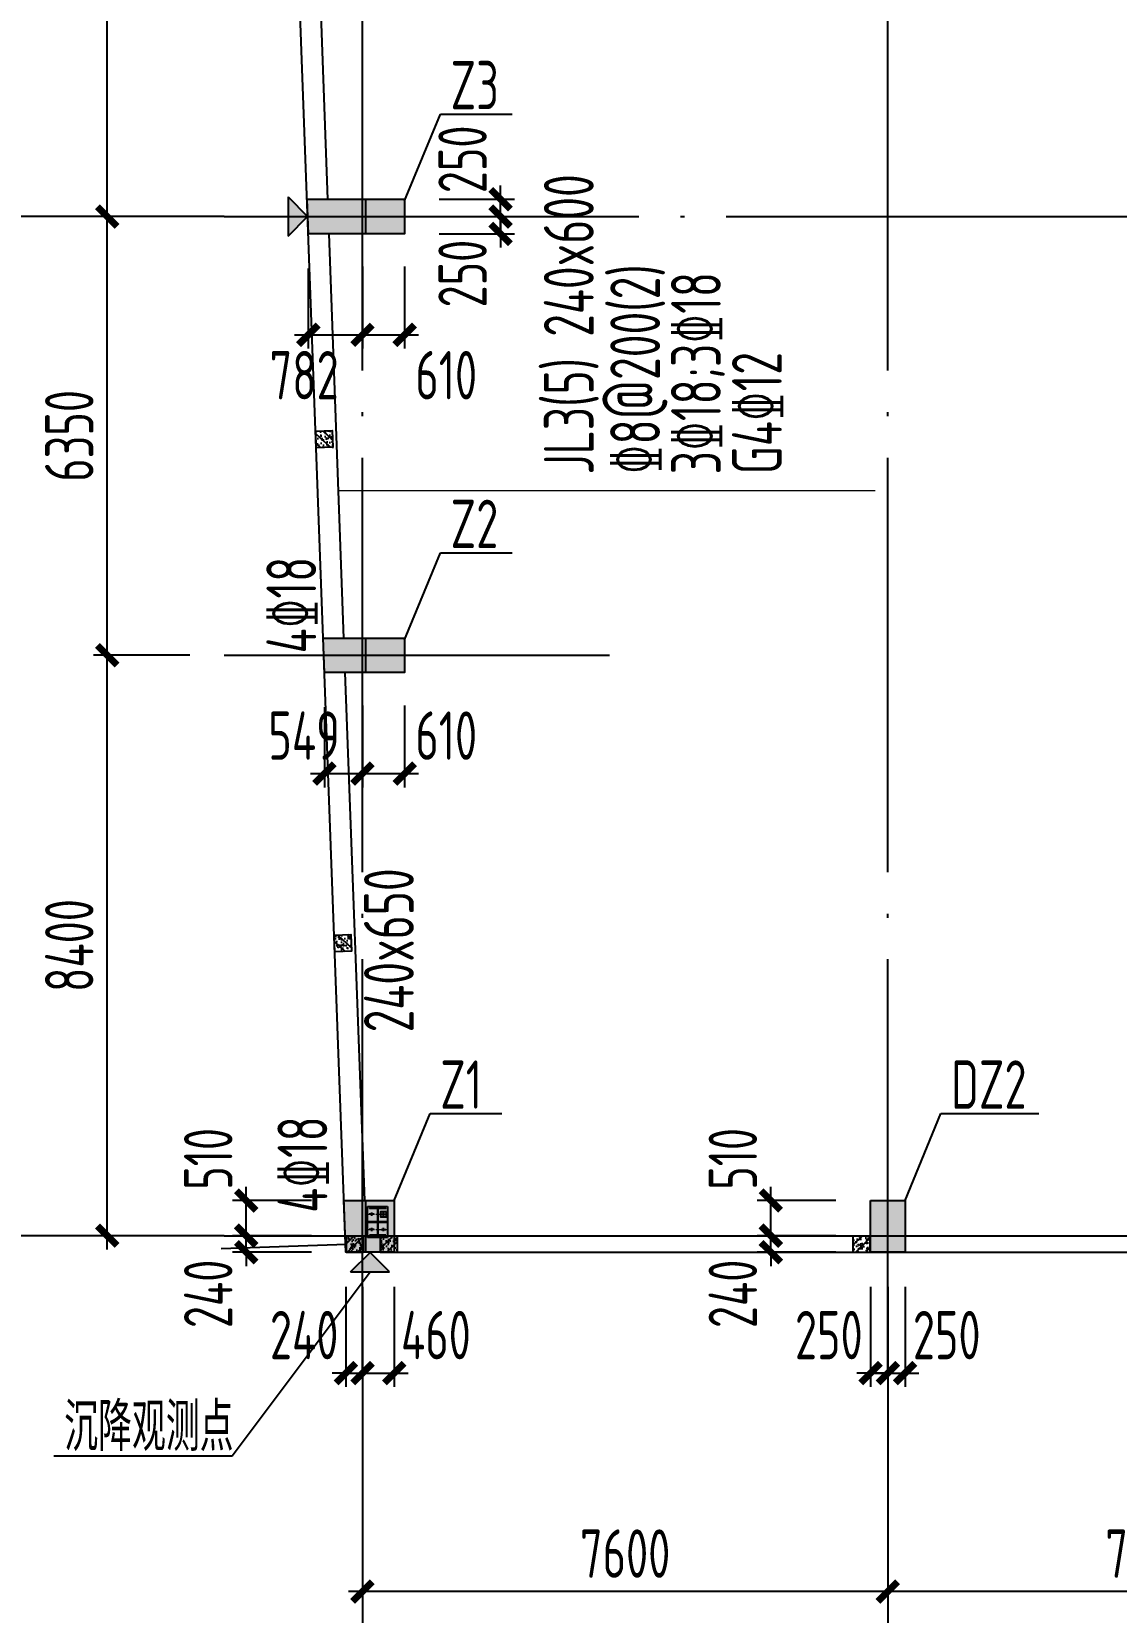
# Model space of a CAD drawing. Extents: x -3102990 to -851544, y -5293060 to -2540151.
# Drawn here: x -2334594 to -2326748, y -2656995 to -2645556 of the extents above; entities that cross this region are included whole.
import ezdxf

# ---------------------------------------------------------------- set-up
doc = ezdxf.new("R2010")
doc.units = 0
doc.header["$LTSCALE"] = 1000
doc.header["$PDMODE"] = 1
doc.linetypes.add('DASH', pattern=[0.35, 0.25, -0.1])
doc.linetypes.add('DOTE', pattern=[2.42, 2, -0.2, 0.02, -0.2])
doc.layers.get('0').update_dxf_attribs({"linetype": 'CONTINUOUS'})
doc.layers.get('Defpoints').update_dxf_attribs({"linetype": 'CONTINUOUS'})
for name, color, linetype in [('10', 7, 'CONTINUOUS'), ('AXIS', 253, 'DOTE'), ('BEAM_CON', 4, 'CONTINUOUS'), ('COLU', 7, 'CONTINUOUS'), ('DIM', 3, 'CONTINUOUS'), ('HATCH', 254, 'CONTINUOUS'), ('NUM', 7, 'CONTINUOUS'), ('TEXT', 7, 'CONTINUOUS')]:
    doc.layers.add(name, color=color, linetype=linetype)
doc.styles.add('TSSD_Dimension', font='tssdeng.shx', dxfattribs={"width": 0.7, "bigfont": 'Hztxt.shx'})
doc.styles.add('TSSD_Label', font='tssdeng.shx', dxfattribs={"width": 0.75, "bigfont": 'hztxt.shx'})
doc.styles.add('TSSD_Rein', font='Tssdeng.shx', dxfattribs={"width": 0.75, "bigfont": 'hztxt.shx'})
doc.dimstyles.new('TSSD_200_100', dxfattribs={"dimtxt": 350, "dimasz": 100, "dimexe": 100, "dimexo": 250, "dimgap": 100, "dimtad": 1, "dimdec": 0, "dimlfac": 2, "dimzin": 0, "dimdsep": 46, "dimtxsty": 'TSSD_Dimension', "dimblk": 'ARCHTICK', "dimcen": 0, "dimdle": 100, "dimclrt": 7, "dimadec": 0, "dimazin": 0, "dimtfac": 1, "dimtdec": 0, "dimtix": 1, "dimtmove": 2, "dimatfit": 3, "dimfxl": 1, "dimtolj": 1, "dimtzin": 0, "dimarcsym": 0})

# ---------------------------------------------------------------- blocks, each defined once
blk = doc.blocks.new('_ArchTick')
at = {"color": 0, "const_width": 0.5}
blk.add_lwpolyline([(-0.71, -0.71), (0.71, 0.71)], dxfattribs=at)
blk = doc.blocks.new('*D1129')
at = {"layer": 'Defpoints', "color": 0, "ltscale": 1.5}
for p in [(-2328401, -2655269), (-2324601, -2655269), (-2328401, -2656844)]:
    blk.add_point(p, dxfattribs=at)
at = {"layer": 'DIM', "color": 0, "lineweight": -2, "ltscale": 1.5}
for p, q in [((-2328401, -2655519), (-2328401, -2656944)), ((-2324601, -2655519), (-2324601, -2656944)), ((-2324501, -2656844), (-2328501, -2656844))]:
    blk.add_line(p, q, dxfattribs=at)
at = {"layer": 'DIM', "color": 0, "lineweight": -2, "ltscale": 1.5, "xscale": 100, "yscale": 100, "zscale": 100, "rotation": 180}
blk.add_blockref('_ArchTick', (-2328401, -2656844), dxfattribs=at)
at = {"layer": 'DIM', "color": 0, "lineweight": -2, "ltscale": 1.5, "xscale": 100, "yscale": 100, "zscale": 100}
blk.add_blockref('_ArchTick', (-2324601, -2656844), dxfattribs=at)
at = {"layer": 'DIM', "color": 7, "ltscale": 1.5, "insert": (-2326501, -2656569), "char_height": 350, "attachment_point": 5, "style": 'TSSD_Dimension'}
blk.add_mtext('\\A1;7600', dxfattribs=at)
blk = doc.blocks.new('*D1130')
at = {"layer": 'Defpoints', "color": 0, "ltscale": 1.5}
for p in [(-2332201, -2655269), (-2328401, -2655269), (-2332201, -2656844)]:
    blk.add_point(p, dxfattribs=at)
at = {"layer": 'DIM', "color": 0, "lineweight": -2, "ltscale": 1.5}
for p, q in [((-2332201, -2655519), (-2332201, -2656944)), ((-2328401, -2655519), (-2328401, -2656944)), ((-2328301, -2656844), (-2332301, -2656844))]:
    blk.add_line(p, q, dxfattribs=at)
at = {"layer": 'DIM', "color": 0, "lineweight": -2, "ltscale": 1.5, "xscale": 100, "yscale": 100, "zscale": 100, "rotation": 180}
blk.add_blockref('_ArchTick', (-2332201, -2656844), dxfattribs=at)
at = {"layer": 'DIM', "color": 0, "lineweight": -2, "ltscale": 1.5, "xscale": 100, "yscale": 100, "zscale": 100}
blk.add_blockref('_ArchTick', (-2328401, -2656844), dxfattribs=at)
at = {"layer": 'DIM', "color": 7, "ltscale": 1.5, "insert": (-2330301, -2656569), "char_height": 350, "attachment_point": 5, "style": 'TSSD_Dimension'}
blk.add_mtext('\\A1;7600', dxfattribs=at)
blk = doc.blocks.new('*D1131')
at = {"layer": 'Defpoints', "color": 0, "ltscale": 1.5}
for p in [(-2332201, -2655269), (-2256201, -2655269), (-2256201, -2657644)]:
    blk.add_point(p, dxfattribs=at)
at = {"layer": 'DIM', "color": 0, "lineweight": -2, "ltscale": 1.5}
for p, q in [((-2332201, -2655519), (-2332201, -2657744)), ((-2256201, -2655519), (-2256201, -2657744)), ((-2332301, -2657644), (-2256101, -2657644))]:
    blk.add_line(p, q, dxfattribs=at)
at = {"layer": 'DIM', "color": 0, "lineweight": -2, "ltscale": 1.5, "xscale": 100, "yscale": 100, "zscale": 100, "rotation": 180}
blk.add_blockref('_ArchTick', (-2332201, -2657644), dxfattribs=at)
at = {"layer": 'DIM', "color": 0, "lineweight": -2, "ltscale": 1.5, "xscale": 100, "yscale": 100, "zscale": 100}
blk.add_blockref('_ArchTick', (-2256201, -2657644), dxfattribs=at)
at = {"layer": 'DIM', "color": 7, "ltscale": 1.5, "insert": (-2294201, -2657369), "char_height": 350, "attachment_point": 5, "style": 'TSSD_Dimension'}
blk.add_mtext('\\A1;152000', dxfattribs=at)
blk = doc.blocks.new('*D1132')
at = {"layer": 'Defpoints', "color": 0, "ltscale": 1.5}
for p in [(-2333201, -2639519), (-2334908, -2646894), (-2333201, -2646894)]:
    blk.add_point(p, dxfattribs=at)
at = {"layer": 'DIM', "color": 0, "lineweight": -2, "ltscale": 1.5}
for p, q in [((-2334908, -2639419), (-2334908, -2646994)), ((-2333451, -2639519), (-2335008, -2639519)), ((-2333451, -2646894), (-2335008, -2646894))]:
    blk.add_line(p, q, dxfattribs=at)
at = {"layer": 'DIM', "color": 0, "lineweight": -2, "ltscale": 1.5, "xscale": 100, "yscale": 100, "zscale": 100}
for p, rotation in [((-2334908, -2639519), 90), ((-2334908, -2646894), 270)]:
    blk.add_blockref('_ArchTick', p, dxfattribs=dict(at, rotation=rotation))
at = {"layer": 'DIM', "color": 7, "ltscale": 1.5, "insert": (-2335183, -2643206), "char_height": 350, "attachment_point": 5, "rotation": 90, "style": 'TSSD_Dimension'}
blk.add_mtext('\\A1;14750', dxfattribs=at)
blk = doc.blocks.new('*D1133')
at = {"layer": 'Defpoints', "color": 0, "ltscale": 1.5}
for p in [(-2333201, -2646894), (-2334908, -2654269), (-2333201, -2654269)]:
    blk.add_point(p, dxfattribs=at)
at = {"layer": 'DIM', "color": 0, "lineweight": -2, "ltscale": 1.5}
for p, q in [((-2334908, -2646794), (-2334908, -2654369)), ((-2333451, -2646894), (-2335008, -2646894)), ((-2333451, -2654269), (-2335008, -2654269))]:
    blk.add_line(p, q, dxfattribs=at)
at = {"layer": 'DIM', "color": 0, "lineweight": -2, "ltscale": 1.5, "xscale": 100, "yscale": 100, "zscale": 100}
for p, rotation in [((-2334908, -2646894), 90), ((-2334908, -2654269), 270)]:
    blk.add_blockref('_ArchTick', p, dxfattribs=dict(at, rotation=rotation))
at = {"layer": 'DIM', "color": 7, "ltscale": 1.5, "insert": (-2335183, -2650581), "char_height": 350, "attachment_point": 5, "rotation": 90, "style": 'TSSD_Dimension'}
blk.add_mtext('\\A1;14750', dxfattribs=at)
blk = doc.blocks.new('*D1134')
at = {"layer": 'Defpoints', "color": 0, "ltscale": 1.5}
for p in [(-2335708, -2639519), (-2333201, -2639519), (-2333201, -2654269)]:
    blk.add_point(p, dxfattribs=at)
at = {"layer": 'DIM', "color": 0, "lineweight": -2, "ltscale": 1.5}
for p, q in [((-2335708, -2654369), (-2335708, -2639419)), ((-2333451, -2639519), (-2335808, -2639519)), ((-2333451, -2654269), (-2335808, -2654269))]:
    blk.add_line(p, q, dxfattribs=at)
at = {"layer": 'DIM', "color": 0, "lineweight": -2, "ltscale": 1.5, "xscale": 100, "yscale": 100, "zscale": 100}
for p, rotation in [((-2335708, -2639519), 90), ((-2335708, -2654269), 270)]:
    blk.add_blockref('_ArchTick', p, dxfattribs=dict(at, rotation=rotation))
at = {"layer": 'DIM', "color": 7, "ltscale": 1.5, "insert": (-2335983, -2646894), "char_height": 350, "attachment_point": 5, "rotation": 90, "style": 'TSSD_Dimension'}
blk.add_mtext('\\A1;29500', dxfattribs=at)
blk = doc.blocks.new('*D1219')
at = {"layer": 'Defpoints', "color": 0, "ltscale": 1.5}
for p in [(-2332321, -2654389), (-2332201, -2654389), (-2332201, -2655263)]:
    blk.add_point(p, dxfattribs=at)
at = {"layer": 'DIM', "color": 0, "lineweight": -2, "ltscale": 1.5}
for p, q in [((-2332321, -2654639), (-2332321, -2655363)), ((-2332201, -2654639), (-2332201, -2655363)), ((-2332321, -2655263), (-2332421, -2655263)), ((-2332321, -2655263), (-2332201, -2655263)), ((-2332201, -2655263), (-2332101, -2655263))]:
    blk.add_line(p, q, dxfattribs=at)
at = {"layer": 'DIM', "color": 0, "lineweight": -2, "ltscale": 1.5, "xscale": 100, "yscale": 100, "zscale": 100}
blk.add_blockref('_ArchTick', (-2332321, -2655263), dxfattribs=at)
at = {"layer": 'DIM', "color": 0, "lineweight": -2, "ltscale": 1.5, "xscale": 100, "yscale": 100, "zscale": 100, "rotation": 180}
blk.add_blockref('_ArchTick', (-2332201, -2655263), dxfattribs=at)
at = {"layer": 'DIM', "color": 7, "ltscale": 1.5, "insert": (-2332623, -2654988), "char_height": 350, "attachment_point": 5, "style": 'TSSD_Dimension'}
blk.add_mtext('\\A1;240', dxfattribs=at)
blk = doc.blocks.new('*D1220')
at = {"layer": 'Defpoints', "color": 0, "ltscale": 1.5}
for p in [(-2332201, -2654389), (-2331971, -2654389), (-2331971, -2655263)]:
    blk.add_point(p, dxfattribs=at)
at = {"layer": 'DIM', "color": 0, "lineweight": -2, "ltscale": 1.5}
for p, q in [((-2332201, -2654639), (-2332201, -2655363)), ((-2331971, -2654639), (-2331971, -2655363)), ((-2332301, -2655263), (-2331871, -2655263))]:
    blk.add_line(p, q, dxfattribs=at)
at = {"layer": 'DIM', "color": 0, "lineweight": -2, "ltscale": 1.5, "xscale": 100, "yscale": 100, "zscale": 100, "rotation": 180}
blk.add_blockref('_ArchTick', (-2332201, -2655263), dxfattribs=at)
at = {"layer": 'DIM', "color": 0, "lineweight": -2, "ltscale": 1.5, "xscale": 100, "yscale": 100, "zscale": 100}
blk.add_blockref('_ArchTick', (-2331971, -2655263), dxfattribs=at)
at = {"layer": 'DIM', "color": 7, "ltscale": 1.5, "insert": (-2331670, -2654988), "char_height": 350, "attachment_point": 5, "style": 'TSSD_Dimension'}
blk.add_mtext('\\A1;460', dxfattribs=at)
blk = doc.blocks.new('*D1221')
at = {"layer": 'Defpoints', "color": 0, "ltscale": 1.5}
for p in [(-2328526, -2654389), (-2328401, -2654389), (-2328401, -2655263)]:
    blk.add_point(p, dxfattribs=at)
at = {"layer": 'DIM', "color": 0, "lineweight": -2, "ltscale": 1.5}
for p, q in [((-2328526, -2654639), (-2328526, -2655363)), ((-2328401, -2654639), (-2328401, -2655363)), ((-2328526, -2655263), (-2328626, -2655263)), ((-2328526, -2655263), (-2328401, -2655263)), ((-2328401, -2655263), (-2328301, -2655263))]:
    blk.add_line(p, q, dxfattribs=at)
at = {"layer": 'DIM', "color": 0, "lineweight": -2, "ltscale": 1.5, "xscale": 100, "yscale": 100, "zscale": 100}
blk.add_blockref('_ArchTick', (-2328526, -2655263), dxfattribs=at)
at = {"layer": 'DIM', "color": 0, "lineweight": -2, "ltscale": 1.5, "xscale": 100, "yscale": 100, "zscale": 100, "rotation": 180}
blk.add_blockref('_ArchTick', (-2328401, -2655263), dxfattribs=at)
at = {"layer": 'DIM', "color": 7, "ltscale": 1.5, "insert": (-2328828, -2654988), "char_height": 350, "attachment_point": 5, "style": 'TSSD_Dimension'}
blk.add_mtext('\\A1;250', dxfattribs=at)
blk = doc.blocks.new('*D1222')
at = {"layer": 'Defpoints', "color": 0, "ltscale": 1.5}
for p in [(-2328401, -2654389), (-2328276, -2654389), (-2328276, -2655263)]:
    blk.add_point(p, dxfattribs=at)
at = {"layer": 'DIM', "color": 0, "lineweight": -2, "ltscale": 1.5}
for p, q in [((-2328401, -2654639), (-2328401, -2655363)), ((-2328276, -2654639), (-2328276, -2655363)), ((-2328401, -2655263), (-2328501, -2655263)), ((-2328401, -2655263), (-2328276, -2655263)), ((-2328276, -2655263), (-2328176, -2655263))]:
    blk.add_line(p, q, dxfattribs=at)
at = {"layer": 'DIM', "color": 0, "lineweight": -2, "ltscale": 1.5, "xscale": 100, "yscale": 100, "zscale": 100}
blk.add_blockref('_ArchTick', (-2328401, -2655263), dxfattribs=at)
at = {"layer": 'DIM', "color": 0, "lineweight": -2, "ltscale": 1.5, "xscale": 100, "yscale": 100, "zscale": 100, "rotation": 180}
blk.add_blockref('_ArchTick', (-2328276, -2655263), dxfattribs=at)
at = {"layer": 'DIM', "color": 7, "ltscale": 1.5, "insert": (-2327975, -2654988), "char_height": 350, "attachment_point": 5, "style": 'TSSD_Dimension'}
blk.add_mtext('\\A1;250', dxfattribs=at)
blk = doc.blocks.new('*D1223')
at = {"layer": 'Defpoints', "color": 0, "ltscale": 1.5}
for p in [(-2333042, -2654269), (-2332321, -2654269), (-2332321, -2654389)]:
    blk.add_point(p, dxfattribs=at)
at = {"layer": 'DIM', "color": 0, "lineweight": -2, "ltscale": 1.5}
for p, q in [((-2333042, -2654269), (-2333042, -2654169)), ((-2332571, -2654269), (-2333142, -2654269)), ((-2333042, -2654389), (-2333042, -2654269)), ((-2332571, -2654389), (-2333142, -2654389)), ((-2333042, -2654389), (-2333042, -2654489))]:
    blk.add_line(p, q, dxfattribs=at)
at = {"layer": 'DIM', "color": 0, "lineweight": -2, "ltscale": 1.5, "xscale": 100, "yscale": 100, "zscale": 100}
for p, rotation in [((-2333042, -2654269), 270), ((-2333042, -2654389), 90)]:
    blk.add_blockref('_ArchTick', p, dxfattribs=dict(at, rotation=rotation))
at = {"layer": 'DIM', "color": 7, "ltscale": 1.5, "insert": (-2333317, -2654690), "char_height": 350, "attachment_point": 5, "rotation": 90, "style": 'TSSD_Dimension'}
blk.add_mtext('\\A1;240', dxfattribs=at)
blk = doc.blocks.new('*D1224')
at = {"layer": 'Defpoints', "color": 0, "ltscale": 1.5}
for p in [(-2333042, -2654014), (-2332321, -2654014), (-2332321, -2654269)]:
    blk.add_point(p, dxfattribs=at)
at = {"layer": 'DIM', "color": 0, "lineweight": -2, "ltscale": 1.5}
for p, q in [((-2333042, -2654369), (-2333042, -2653914)), ((-2332571, -2654014), (-2333142, -2654014)), ((-2332571, -2654269), (-2333142, -2654269))]:
    blk.add_line(p, q, dxfattribs=at)
at = {"layer": 'DIM', "color": 0, "lineweight": -2, "ltscale": 1.5, "xscale": 100, "yscale": 100, "zscale": 100}
for p, rotation in [((-2333042, -2654014), 90), ((-2333042, -2654269), 270)]:
    blk.add_blockref('_ArchTick', p, dxfattribs=dict(at, rotation=rotation))
at = {"layer": 'DIM', "color": 7, "ltscale": 1.5, "insert": (-2333317, -2653713), "char_height": 350, "attachment_point": 5, "rotation": 90, "style": 'TSSD_Dimension'}
blk.add_mtext('\\A1;510', dxfattribs=at)
blk = doc.blocks.new('*D1225')
at = {"layer": 'Defpoints', "color": 0, "ltscale": 1.5}
for p in [(-2329247, -2654269), (-2328526, -2654269), (-2328526, -2654389)]:
    blk.add_point(p, dxfattribs=at)
at = {"layer": 'DIM', "color": 0, "lineweight": -2, "ltscale": 1.5}
for p, q in [((-2329247, -2654269), (-2329247, -2654169)), ((-2328776, -2654269), (-2329347, -2654269)), ((-2329247, -2654389), (-2329247, -2654269)), ((-2328776, -2654389), (-2329347, -2654389)), ((-2329247, -2654389), (-2329247, -2654489))]:
    blk.add_line(p, q, dxfattribs=at)
at = {"layer": 'DIM', "color": 0, "lineweight": -2, "ltscale": 1.5, "xscale": 100, "yscale": 100, "zscale": 100}
for p, rotation in [((-2329247, -2654269), 270), ((-2329247, -2654389), 90)]:
    blk.add_blockref('_ArchTick', p, dxfattribs=dict(at, rotation=rotation))
at = {"layer": 'DIM', "color": 7, "ltscale": 1.5, "insert": (-2329522, -2654690), "char_height": 350, "attachment_point": 5, "rotation": 90, "style": 'TSSD_Dimension'}
blk.add_mtext('\\A1;240', dxfattribs=at)
blk = doc.blocks.new('*D1226')
at = {"layer": 'Defpoints', "color": 0, "ltscale": 1.5}
for p in [(-2329247, -2654014), (-2328526, -2654014), (-2328526, -2654269)]:
    blk.add_point(p, dxfattribs=at)
at = {"layer": 'DIM', "color": 0, "lineweight": -2, "ltscale": 1.5}
for p, q in [((-2329247, -2654369), (-2329247, -2653914)), ((-2328776, -2654014), (-2329347, -2654014)), ((-2328776, -2654269), (-2329347, -2654269))]:
    blk.add_line(p, q, dxfattribs=at)
at = {"layer": 'DIM', "color": 0, "lineweight": -2, "ltscale": 1.5, "xscale": 100, "yscale": 100, "zscale": 100}
for p, rotation in [((-2329247, -2654014), 90), ((-2329247, -2654269), 270)]:
    blk.add_blockref('_ArchTick', p, dxfattribs=dict(at, rotation=rotation))
at = {"layer": 'DIM', "color": 7, "ltscale": 1.5, "insert": (-2329522, -2653713), "char_height": 350, "attachment_point": 5, "rotation": 90, "style": 'TSSD_Dimension'}
blk.add_mtext('\\A1;510', dxfattribs=at)
blk = doc.blocks.new('*D1227')
at = {"layer": 'Defpoints', "color": 0, "ltscale": 1.5}
for p in [(-2334047, -2650069), (-2333201, -2650069), (-2333201, -2654269)]:
    blk.add_point(p, dxfattribs=at)
at = {"layer": 'DIM', "color": 0, "lineweight": -2, "ltscale": 1.5}
for p, q in [((-2334047, -2654369), (-2334047, -2649969)), ((-2333451, -2650069), (-2334147, -2650069)), ((-2333451, -2654269), (-2334147, -2654269))]:
    blk.add_line(p, q, dxfattribs=at)
at = {"layer": 'DIM', "color": 0, "lineweight": -2, "ltscale": 1.5, "xscale": 100, "yscale": 100, "zscale": 100}
for p, rotation in [((-2334047, -2650069), 90), ((-2334047, -2654269), 270)]:
    blk.add_blockref('_ArchTick', p, dxfattribs=dict(at, rotation=rotation))
at = {"layer": 'DIM', "color": 7, "ltscale": 1.5, "insert": (-2334322, -2652169), "char_height": 350, "attachment_point": 5, "rotation": 90, "style": 'TSSD_Dimension'}
blk.add_mtext('\\A1;8400', dxfattribs=at)
blk = doc.blocks.new('*D1228')
at = {"layer": 'Defpoints', "color": 0, "ltscale": 1.5}
for p in [(-2334047, -2646894), (-2333201, -2646894), (-2333201, -2650069)]:
    blk.add_point(p, dxfattribs=at)
at = {"layer": 'DIM', "color": 0, "lineweight": -2, "ltscale": 1.5}
for p, q in [((-2334047, -2650169), (-2334047, -2646794)), ((-2333451, -2646894), (-2334147, -2646894)), ((-2333451, -2650069), (-2334147, -2650069))]:
    blk.add_line(p, q, dxfattribs=at)
at = {"layer": 'DIM', "color": 0, "lineweight": -2, "ltscale": 1.5, "xscale": 100, "yscale": 100, "zscale": 100}
for p, rotation in [((-2334047, -2646894), 90), ((-2334047, -2650069), 270)]:
    blk.add_blockref('_ArchTick', p, dxfattribs=dict(at, rotation=rotation))
at = {"layer": 'DIM', "color": 7, "ltscale": 1.5, "insert": (-2334322, -2648481), "char_height": 350, "attachment_point": 5, "rotation": 90, "style": 'TSSD_Dimension'}
blk.add_mtext('\\A1;6350', dxfattribs=at)
blk = doc.blocks.new('*D1229')
at = {"layer": 'Defpoints', "color": 0, "ltscale": 1.5}
for p in [(-2334047, -2643206), (-2333201, -2643206), (-2333201, -2646894)]:
    blk.add_point(p, dxfattribs=at)
at = {"layer": 'DIM', "color": 0, "lineweight": -2, "ltscale": 1.5}
for p, q in [((-2334047, -2646994), (-2334047, -2643106)), ((-2333451, -2643206), (-2334147, -2643206)), ((-2333451, -2646894), (-2334147, -2646894))]:
    blk.add_line(p, q, dxfattribs=at)
at = {"layer": 'DIM', "color": 0, "lineweight": -2, "ltscale": 1.5, "xscale": 100, "yscale": 100, "zscale": 100}
for p, rotation in [((-2334047, -2643206), 90), ((-2334047, -2646894), 270)]:
    blk.add_blockref('_ArchTick', p, dxfattribs=dict(at, rotation=rotation))
at = {"layer": 'DIM', "color": 7, "ltscale": 1.5, "insert": (-2334322, -2645050), "char_height": 350, "attachment_point": 5, "rotation": 90, "style": 'TSSD_Dimension'}
blk.add_mtext('\\A1;7375', dxfattribs=at)
blk = doc.blocks.new('*D1235')
at = {"layer": 'Defpoints', "color": 0, "ltscale": 1.5}
for p in [(-2332593, -2647019), (-2332201, -2647006), (-2332201, -2647750)]:
    blk.add_point(p, dxfattribs=at)
at = {"layer": 'DIM', "color": 0, "lineweight": -2, "ltscale": 1.5}
for p, q in [((-2332593, -2647269), (-2332593, -2647850)), ((-2332201, -2647256), (-2332201, -2647850)), ((-2332693, -2647750), (-2332101, -2647750))]:
    blk.add_line(p, q, dxfattribs=at)
at = {"layer": 'DIM', "color": 0, "lineweight": -2, "ltscale": 1.5, "xscale": 100, "yscale": 100, "zscale": 100, "rotation": 180}
blk.add_blockref('_ArchTick', (-2332593, -2647750), dxfattribs=at)
at = {"layer": 'DIM', "color": 0, "lineweight": -2, "ltscale": 1.5, "xscale": 100, "yscale": 100, "zscale": 100}
blk.add_blockref('_ArchTick', (-2332201, -2647750), dxfattribs=at)
at = {"layer": 'DIM', "color": 7, "ltscale": 1.5, "insert": (-2332623, -2648042), "char_height": 350, "attachment_point": 5, "style": 'TSSD_Dimension'}
blk.add_mtext('\\A1;782', dxfattribs=at)
blk = doc.blocks.new('*D1236')
at = {"layer": 'Defpoints', "color": 0, "ltscale": 1.5}
for p in [(-2332201, -2647006), (-2331896, -2647006), (-2331896, -2647750)]:
    blk.add_point(p, dxfattribs=at)
at = {"layer": 'DIM', "color": 0, "lineweight": -2, "ltscale": 1.5}
for p, q in [((-2332201, -2647256), (-2332201, -2647850)), ((-2331896, -2647256), (-2331896, -2647850)), ((-2332301, -2647750), (-2331796, -2647750))]:
    blk.add_line(p, q, dxfattribs=at)
at = {"layer": 'DIM', "color": 0, "lineweight": -2, "ltscale": 1.5, "xscale": 100, "yscale": 100, "zscale": 100, "rotation": 180}
blk.add_blockref('_ArchTick', (-2332201, -2647750), dxfattribs=at)
at = {"layer": 'DIM', "color": 0, "lineweight": -2, "ltscale": 1.5, "xscale": 100, "yscale": 100, "zscale": 100}
blk.add_blockref('_ArchTick', (-2331896, -2647750), dxfattribs=at)
at = {"layer": 'DIM', "color": 7, "ltscale": 1.5, "insert": (-2331595, -2648042), "char_height": 350, "attachment_point": 5, "style": 'TSSD_Dimension'}
blk.add_mtext('\\A1;610', dxfattribs=at)
blk = doc.blocks.new('*D1237')
at = {"layer": 'Defpoints', "color": 0, "ltscale": 1.5}
for p in [(-2332476, -2650194), (-2332201, -2650181), (-2332201, -2650925)]:
    blk.add_point(p, dxfattribs=at)
at = {"layer": 'DIM', "color": 0, "lineweight": -2, "ltscale": 1.5}
for p, q in [((-2332476, -2650444), (-2332476, -2651025)), ((-2332201, -2650431), (-2332201, -2651025)), ((-2332576, -2650925), (-2332101, -2650925))]:
    blk.add_line(p, q, dxfattribs=at)
at = {"layer": 'DIM', "color": 0, "lineweight": -2, "ltscale": 1.5, "xscale": 100, "yscale": 100, "zscale": 100, "rotation": 180}
blk.add_blockref('_ArchTick', (-2332476, -2650925), dxfattribs=at)
at = {"layer": 'DIM', "color": 0, "lineweight": -2, "ltscale": 1.5, "xscale": 100, "yscale": 100, "zscale": 100}
blk.add_blockref('_ArchTick', (-2332201, -2650925), dxfattribs=at)
at = {"layer": 'DIM', "color": 7, "ltscale": 1.5, "insert": (-2332623, -2650650), "char_height": 350, "attachment_point": 5, "style": 'TSSD_Dimension'}
blk.add_mtext('\\A1;549', dxfattribs=at)
blk = doc.blocks.new('*D1238')
at = {"layer": 'Defpoints', "color": 0, "ltscale": 1.5}
for p in [(-2332201, -2650181), (-2331896, -2650181), (-2331896, -2650925)]:
    blk.add_point(p, dxfattribs=at)
at = {"layer": 'DIM', "color": 0, "lineweight": -2, "ltscale": 1.5}
for p, q in [((-2332201, -2650431), (-2332201, -2651025)), ((-2331896, -2650431), (-2331896, -2651025)), ((-2332301, -2650925), (-2331796, -2650925))]:
    blk.add_line(p, q, dxfattribs=at)
at = {"layer": 'DIM', "color": 0, "lineweight": -2, "ltscale": 1.5, "xscale": 100, "yscale": 100, "zscale": 100, "rotation": 180}
blk.add_blockref('_ArchTick', (-2332201, -2650925), dxfattribs=at)
at = {"layer": 'DIM', "color": 0, "lineweight": -2, "ltscale": 1.5, "xscale": 100, "yscale": 100, "zscale": 100}
blk.add_blockref('_ArchTick', (-2331896, -2650925), dxfattribs=at)
at = {"layer": 'DIM', "color": 7, "ltscale": 1.5, "insert": (-2331595, -2650650), "char_height": 350, "attachment_point": 5, "style": 'TSSD_Dimension'}
blk.add_mtext('\\A1;610', dxfattribs=at)
blk = doc.blocks.new('*D1784')
at = {"layer": 'Defpoints', "color": 0, "ltscale": 1.5}
for p in [(-2331896, -2646894), (-2331202, -2646894), (-2331896, -2647019)]:
    blk.add_point(p, dxfattribs=at)
at = {"layer": 'DIM', "color": 0, "lineweight": -2, "ltscale": 1.5}
for p, q in [((-2331202, -2646894), (-2331202, -2646794)), ((-2331646, -2646894), (-2331102, -2646894)), ((-2331202, -2647019), (-2331202, -2646894)), ((-2331646, -2647019), (-2331102, -2647019)), ((-2331202, -2647019), (-2331202, -2647119))]:
    blk.add_line(p, q, dxfattribs=at)
at = {"layer": 'DIM', "color": 0, "lineweight": -2, "ltscale": 1.5, "xscale": 100, "yscale": 100, "zscale": 100}
for p, rotation in [((-2331202, -2646894), 270), ((-2331202, -2647019), 90)]:
    blk.add_blockref('_ArchTick', p, dxfattribs=dict(at, rotation=rotation))
at = {"layer": 'DIM', "color": 7, "ltscale": 1.5, "insert": (-2331477, -2647307), "char_height": 350, "attachment_point": 5, "rotation": 90, "style": 'TSSD_Dimension'}
blk.add_mtext('\\A1;250', dxfattribs=at)
blk = doc.blocks.new('*D1785')
at = {"layer": 'Defpoints', "color": 0, "ltscale": 1.5}
for p in [(-2331896, -2646769), (-2331202, -2646769), (-2331896, -2646894)]:
    blk.add_point(p, dxfattribs=at)
at = {"layer": 'DIM', "color": 0, "lineweight": -2, "ltscale": 1.5}
for p, q in [((-2331202, -2646769), (-2331202, -2646669)), ((-2331646, -2646769), (-2331102, -2646769)), ((-2331202, -2646894), (-2331202, -2646769)), ((-2331646, -2646894), (-2331102, -2646894)), ((-2331202, -2646894), (-2331202, -2646994))]:
    blk.add_line(p, q, dxfattribs=at)
at = {"layer": 'DIM', "color": 0, "lineweight": -2, "ltscale": 1.5, "xscale": 100, "yscale": 100, "zscale": 100}
for p, rotation in [((-2331202, -2646769), 270), ((-2331202, -2646894), 90)]:
    blk.add_blockref('_ArchTick', p, dxfattribs=dict(at, rotation=rotation))
at = {"layer": 'DIM', "color": 7, "ltscale": 1.5, "insert": (-2331477, -2646480), "char_height": 350, "attachment_point": 5, "rotation": 90, "style": 'TSSD_Dimension'}
blk.add_mtext('\\A1;250', dxfattribs=at)
blk = doc.blocks.new('A$C5C7C78FF')
at = {"layer": '10', "color": 0}
blk.add_solid([(27, -141, -192), (-73, -11, -192), (127, -11, -192), (27, 119, -192)], dxfattribs=at)
at = {"layer": 'AXIS', "color": 0, "linetype": 'ByBlock'}
for p, q in [((27, -311, -192), (27, 289, -192)), ((227, -11, -192), (-173, -11, -192))]:
    blk.add_line(p, q, dxfattribs=at)
blk = doc.blocks.new('A$C553215F2')
at = {"layer": 'AXIS', "linetype": 'DOTE', "lineweight": 5, "ltscale": 0.5}
for p, q in [((-2736, -203, -48), (-2736, 2697, -48)), ((-1636, -203, -48), (-1636, 2697, -48)), ((-536, -203, -48), (-536, 2697, -48)), ((-3886, 1247, -48), (614, 1247, -48))]:
    blk.add_line(p, q, dxfattribs=at)
at = {"layer": 'COLU'}
for p, q in [((-3886, 2697, -48), (614, 2697, -48)), ((-3886, -203, -48), (-3886, 2697, -48)), ((-3636, 2447, -48), (-3636, 47, -48)), ((-3636, 2447, -48), (-3556, 2447, -48)), ((-3556, 2447, -48), (-3556, 47, -48)), ((-1676, 1277, -48), (-1676, 2697, -48)), ((-1596, 1277, -48), (-1596, 2697, -48)), ((284, 2447, -48), (284, 47, -48)), ((284, 2447, -48), (364, 2447, -48)), ((364, 2447, -48), (364, 47, -48)), ((614, 2697, -48), (614, -203, -48)), ((-3636, 47, -48), (-3556, 47, -48)), ((-3556, 1277, -48), (284, 1277, -48)), ((-3556, 1217, -48), (284, 1217, -48)), ((-1676, -203, -48), (-1676, 1217, -48)), ((-1596, -203, -48), (-1596, 1217, -48)), ((284, 47, -48), (364, 47, -48)), ((614, -203, -48), (-3886, -203, -48))]:
    blk.add_line(p, q, dxfattribs=at)
at = {"layer": 'COLU', "elevation": -48}
blk.add_lwpolyline([(-3136, 2497), (-2336, 2497), (-2336, 1697), (-3136, 1697)], close=True, dxfattribs=at)
at = {"layer": 'COLU', "linetype": 'ByBlock', "xscale": 1.199999999953434, "yscale": 1.200000000186265, "zscale": 1.200000000000045}
for p in [(-2769, 2110, 230), (-569, 2110, 230)]:
    blk.add_blockref('A$C5C7C78FF', p, dxfattribs=at)
at = {"layer": 'COLU', "linetype": 'ByBlock', "xscale": -1.199999999953434, "yscale": 1.200000000186265, "zscale": 1.200000000000045, "rotation": 180}
for p in [(-2769, 383, 182), (-569, 383, 182)]:
    blk.add_blockref('A$C5C7C78FF', p, dxfattribs=at)
blk = doc.blocks.new('A$C728275D6')
at = {"ltscale": 1.5}
blk.add_hatch(color=256, dxfattribs=at).paths.add_polyline_path([(-153, 49), (130, 49), (-11, -92)])
for p, q in [((-153, 49), (-11, -92)), ((-153, 49), (130, 49)), ((130, 49), (-11, -92))]:
    blk.add_line(p, q, dxfattribs=at)
blk = doc.blocks.new('A$C08C432BE')
at = {"layer": 'HATCH', "ltscale": 1.5}
h = blk.add_hatch(dxfattribs=at)
h.set_pattern_fill('ARMORED', color=256, scale=10, style=0)
h.set_pattern_definition([(50, (2321063.67, 2681626.08), (71.7260183, -6.2752135), [7.5, -82.5]), (355, (2321063.67, 2681626.08), (-13.8751334, 75.2192134), [6, -66]), (100.4514, (2321069.646, 2681625.554), (57.8509382, 68.9439542), [6.374019, -70.1142112]), (46.1842, (2321063.67, 2681646.08), (106.7241049, -16.5519014), [11.25, -123.75]), (96.6356, (2321072.56, 2681644.7), (93.4662706, 97.411787), [9.5610288, -105.1713]), (351.1842, (2321063.67, 2681646.08), (93.4661945, 97.41186), [9, -99]), (21, (2321073.67, 2681641.08), (59.6907052, -40.2618891), [7.5, -82.5]), (326, (2321073.67, 2681641.08), (24.3315332, 72.5150045), [6, -66]), (71.4514, (2321078.64, 2681637.72), (84.0222629, 32.2530497), [6.374019, -70.1142112]), (37.5, (2321063.669, 2681626.077), (1.21598553, 33.28938538), [0, -65.2, 0, -67, 0, -66.25]), (7.5, (2321063.67, 2681626.077), (26.30695374, 39.4411712), [0, -38.2, 0, -63.7, 0, -25.25]), (327.5, (2321041.369, 2681626.077), (53.38224362, -2.25548717), [0, -25, 0, -78, 0, -103.5]), (317.5, (2321031.37, 2681626.077), (58.31861693, 10.01049823), [0, -32.5, 0, -51.8, 0, -73.5]), (45, (2321063.67, 2681626.077), (-35.35533906, 35.35533906), [])])
h.paths.add_polyline_path([(-79, 92), (41, 92), (41, -28), (-79, -28)])
at = {"layer": 'COLU'}
blk.add_lwpolyline([(-79, 92), (41, 92), (41, -28), (-79, -28)], close=True, dxfattribs=at)

msp = doc.modelspace()

# ---------------------------------------------------------------- hatches: boundary and pattern name
at = {"layer": 'COLU', "ltscale": 1.5}
h = msp.add_hatch(color=256, dxfattribs=at)
h.paths.add_polyline_path([(-2332683.22, -2636392.19), (-2332983.01, -2636403.29), (-2332973.76, -2636653.12), (-2332673.97, -2636642.02)])
h.paths.add_polyline_path([(-2332176.43, -2639398.87), (-2332872.82, -2639398.94), (-2332859.03, -2639773.85), (-2332176.43, -2639773.85)])
h.paths.add_polyline_path([(-2332176.43, -2643081.35), (-2332737.37, -2643081.35), (-2332728.17, -2643331.35), (-2332176.43, -2643331.35)])
h.paths.add_polyline_path([(-2332176.43, -2646768.85), (-2332601.72, -2646768.85), (-2332592.53, -2647018.85), (-2332176.43, -2647018.85)])
h.paths.add_polyline_path([(-2332176.43, -2649943.85), (-2332484.93, -2649943.85), (-2332475.74, -2650193.85), (-2332176.43, -2650193.85)])
h.paths.add_polyline_path([(-2332176.43, -2654013.85), (-2332335.22, -2654013.85), (-2332321.43, -2654388.85), (-2332176.43, -2654388.85)])
h = msp.add_hatch(color=256, dxfattribs=at)
h.paths.add_polyline_path([(-2331971.43, -2654013.85), (-2332176.43, -2654013.85), (-2332176.43, -2654388.85), (-2331971.43, -2654388.85)])
h.paths.add_polyline_path([(-2331896.43, -2649943.85), (-2332176.43, -2649943.85), (-2332176.43, -2650193.85), (-2331896.43, -2650193.85)])
h.paths.add_polyline_path([(-2331896.43, -2646768.85), (-2332176.43, -2646768.85), (-2332176.43, -2647018.85), (-2331896.43, -2647018.85)])
h.paths.add_polyline_path([(-2331896.43, -2643081.35), (-2332176.43, -2643081.35), (-2332176.43, -2643331.35), (-2331896.43, -2643331.35)])
h.paths.add_polyline_path([(-2331971.43, -2639398.87), (-2332176.43, -2639398.87), (-2332176.43, -2639773.85), (-2331971.43, -2639773.85)])
h = msp.add_hatch(color=256, dxfattribs=at)
h.paths.add_polyline_path([(-2256081.43, -2641356.35), (-2256456.43, -2641356.35), (-2256456.43, -2641581.35), (-2256081.43, -2641581.35)])
h.paths.add_polyline_path([(-2256081.43, -2645656.35), (-2256456.43, -2645656.35), (-2256456.43, -2645881.35), (-2256081.43, -2645881.35)])
h.paths.add_polyline_path([(-2256081.43, -2639773.85), (-2256381.43, -2639773.85), (-2256381.43, -2639398.85), (-2256081.43, -2639398.85)])
h.paths.add_polyline_path([(-2256081.43, -2649956.35), (-2256456.43, -2649956.35), (-2256456.43, -2650181.35), (-2256081.43, -2650181.35)])
h.paths.add_polyline_path([(-2256081.43, -2654013.85), (-2256381.43, -2654013.85), (-2256381.43, -2654388.85), (-2256081.43, -2654388.85)])
h.paths.add_polyline_path([(-2275326.43, -2654013.85), (-2275076.43, -2654013.85), (-2275076.43, -2654388.85), (-2275326.43, -2654388.85)])
h.paths.add_polyline_path([(-2259526.43, -2639773.85), (-2259276.43, -2639773.85), (-2259276.43, -2639398.85), (-2259526.43, -2639398.85)])
h.paths.add_polyline_path([(-2259526.43, -2654013.85), (-2259276.43, -2654013.85), (-2259276.43, -2654388.85), (-2259526.43, -2654388.85)])
h.paths.add_polyline_path([(-2263926.43, -2639773.85), (-2263676.43, -2639773.85), (-2263676.43, -2639398.85), (-2263926.43, -2639398.85)])
h.paths.add_polyline_path([(-2263926.43, -2654013.85), (-2263676.43, -2654013.85), (-2263676.43, -2654388.85), (-2263926.43, -2654388.85)])
h.paths.add_polyline_path([(-2267726.43, -2639773.85), (-2267476.43, -2639773.85), (-2267476.43, -2639398.85), (-2267726.43, -2639398.85)])
h.paths.add_polyline_path([(-2267726.43, -2654013.85), (-2267476.43, -2654013.85), (-2267476.43, -2654388.85), (-2267726.43, -2654388.85)])
h.paths.add_polyline_path([(-2271526.43, -2639773.85), (-2271276.43, -2639773.85), (-2271276.43, -2639398.85), (-2271526.43, -2639398.85)])
h.paths.add_polyline_path([(-2271526.43, -2654013.85), (-2271276.43, -2654013.85), (-2271276.43, -2654388.85), (-2271526.43, -2654388.85)])
h.paths.add_polyline_path([(-2275326.43, -2639398.85), (-2275076.43, -2639398.85), (-2275076.43, -2639773.85), (-2275326.43, -2639773.85)])
h.paths.add_polyline_path([(-2279126.43, -2639773.85), (-2278876.43, -2639773.85), (-2278876.43, -2639398.85), (-2279126.43, -2639398.85)])
h.paths.add_polyline_path([(-2279126.43, -2654013.85), (-2278876.43, -2654013.85), (-2278876.43, -2654388.85), (-2279126.43, -2654388.85)])
h.paths.add_polyline_path([(-2282926.43, -2639773.85), (-2282676.43, -2639773.85), (-2282676.43, -2639398.85), (-2282926.43, -2639398.85)])
h.paths.add_polyline_path([(-2282926.43, -2654013.85), (-2282676.43, -2654013.85), (-2282676.43, -2654388.85), (-2282926.43, -2654388.85)])
h.paths.add_polyline_path([(-2286726.43, -2639773.85), (-2286476.43, -2639773.85), (-2286476.43, -2639398.85), (-2286726.43, -2639398.85)])
h.paths.add_polyline_path([(-2286726.43, -2654013.85), (-2286476.43, -2654013.85), (-2286476.43, -2654388.85), (-2286726.43, -2654388.85)])
h.paths.add_polyline_path([(-2290526.43, -2639773.85), (-2290276.43, -2639773.85), (-2290276.43, -2639398.85), (-2290526.43, -2639398.85)])
h.paths.add_polyline_path([(-2290526.43, -2654013.85), (-2290276.43, -2654013.85), (-2290276.43, -2654388.85), (-2290526.43, -2654388.85)])
h.paths.add_polyline_path([(-2294326.43, -2639773.85), (-2294076.43, -2639773.85), (-2294076.43, -2639398.85), (-2294326.43, -2639398.85)])
h.paths.add_polyline_path([(-2294326.43, -2654013.85), (-2294076.43, -2654013.85), (-2294076.43, -2654388.85), (-2294326.43, -2654388.85)])
h.paths.add_polyline_path([(-2298126.43, -2639773.85), (-2297876.43, -2639773.85), (-2297876.43, -2639398.85), (-2298126.43, -2639398.85)])
h.paths.add_polyline_path([(-2298126.43, -2654013.85), (-2297876.43, -2654013.85), (-2297876.43, -2654388.85), (-2298126.43, -2654388.85)])
h.paths.add_polyline_path([(-2301926.43, -2639773.85), (-2301676.43, -2639773.85), (-2301676.43, -2639398.85), (-2301926.43, -2639398.85)])
h.paths.add_polyline_path([(-2301926.43, -2654013.85), (-2301676.43, -2654013.85), (-2301676.43, -2654388.85), (-2301926.43, -2654388.85)])
h.paths.add_polyline_path([(-2305726.43, -2639773.85), (-2305476.43, -2639773.85), (-2305476.43, -2639398.85), (-2305726.43, -2639398.85)])
h.paths.add_polyline_path([(-2305726.43, -2654013.85), (-2305476.43, -2654013.85), (-2305476.43, -2654388.85), (-2305726.43, -2654388.85)])
h.paths.add_polyline_path([(-2309526.43, -2639773.85), (-2309276.43, -2639773.85), (-2309276.43, -2639398.85), (-2309526.43, -2639398.85)])
h.paths.add_polyline_path([(-2309526.43, -2654013.85), (-2309276.43, -2654013.85), (-2309276.43, -2654388.85), (-2309526.43, -2654388.85)])
h.paths.add_polyline_path([(-2313326.43, -2639773.85), (-2313076.43, -2639773.85), (-2313076.43, -2639398.85), (-2313326.43, -2639398.85)])
h.paths.add_polyline_path([(-2313326.43, -2654013.85), (-2313076.43, -2654013.85), (-2313076.43, -2654388.85), (-2313326.43, -2654388.85)])
h.paths.add_polyline_path([(-2317126.43, -2639773.85), (-2316876.43, -2639773.85), (-2316876.43, -2639398.85), (-2317126.43, -2639398.85)])
h.paths.add_polyline_path([(-2317126.43, -2654013.85), (-2316876.43, -2654013.85), (-2316876.43, -2654388.85), (-2317126.43, -2654388.85)])
h.paths.add_polyline_path([(-2320926.43, -2639773.85), (-2320676.43, -2639773.85), (-2320676.43, -2639398.85), (-2320926.43, -2639398.85)])
h.paths.add_polyline_path([(-2320926.43, -2654013.85), (-2320676.43, -2654013.85), (-2320676.43, -2654388.85), (-2320926.43, -2654388.85)])
h.paths.add_polyline_path([(-2324726.43, -2639773.85), (-2324476.43, -2639773.85), (-2324476.43, -2639398.85), (-2324726.43, -2639398.85)])
h.paths.add_polyline_path([(-2324726.43, -2654013.85), (-2324476.43, -2654013.85), (-2324476.43, -2654388.85), (-2324726.43, -2654388.85)])
h.paths.add_polyline_path([(-2328526.43, -2639773.85), (-2328276.43, -2639773.85), (-2328276.43, -2639398.85), (-2328526.43, -2639398.85)])
h.paths.add_polyline_path([(-2328526.43, -2654013.85), (-2328276.43, -2654013.85), (-2328276.43, -2654388.85), (-2328526.43, -2654388.85)])

# ---------------------------------------------------------------- linework, layer by layer
at = {"ltscale": 1.5}
msp.add_line((-2333224.23, -2654362.44), (-2332317.06, -2654328.85), dxfattribs=at)
at = {"layer": 'AXIS', "ltscale": 1.5}
for p, q in [((-2332201.43, -2655268.85), (-2332201.43, -2638518.85)), ((-2328401.43, -2655268.85), (-2328401.43, -2638518.85)), ((-2333201.43, -2646893.85), (-2255201.43, -2646893.85)), ((-2333201.43, -2650068.85), (-2330414.49, -2650068.85)), ((-2333201.43, -2654268.85), (-2255201.43, -2654268.85))]:
    msp.add_line(p, q, dxfattribs=at)
at = {"layer": 'BEAM_CON'}
for p, q in [((-2332321.43, -2654388.85), (-2332983.01, -2636403.29)), ((-2332451.62, -2646768.85), (-2332578.07, -2643331.35)), ((-2332334.83, -2649943.85), (-2332442.43, -2647018.85)), ((-2332185.12, -2654013.85), (-2332325.63, -2650193.85)), ((-2332201.43, -2654388.85), (-2332201.43, -2654388.85))]:
    msp.add_line(p, q, dxfattribs=at)
for points in [[(-2331971.43, -2654388.85), (-2256081.43, -2654388.85), (-2256081.43, -2639398.85), (-2331971.43, -2639398.85)], [(-2331971.43, -2654268.85), (-2256201.43, -2654268.85), (-2256201.43, -2639518.85), (-2331971.43, -2639518.85)]]:
    msp.add_lwpolyline(points, dxfattribs=at)
at = {"layer": 'COLU', "linetype": 'DASH', "ltscale": 0.3}
for p, q in [((-2332176.43, -2647018.85), (-2332176.43, -2646768.85)), ((-2332176.43, -2650193.85), (-2332176.43, -2649943.85)), ((-2332176.43, -2654388.85), (-2332176.43, -2654013.85))]:
    msp.add_line(p, q, dxfattribs=at)
at = {"layer": 'COLU', "ltscale": 1.5}
for points in [[(-2332601.72, -2646768.85), (-2331896.43, -2646768.85), (-2331896.43, -2647018.85), (-2332592.53, -2647018.85)], [(-2332176.43, -2646768.85), (-2331896.43, -2646768.85), (-2331896.43, -2647018.85), (-2332176.43, -2647018.85)], [(-2332484.93, -2649943.85), (-2331896.43, -2649943.85), (-2331896.43, -2650193.85), (-2332475.74, -2650193.85)], [(-2332176.43, -2649943.85), (-2331896.43, -2649943.85), (-2331896.43, -2650193.85), (-2332176.43, -2650193.85)], [(-2332335.22, -2654013.85), (-2331971.43, -2654013.85), (-2331971.43, -2654388.85), (-2332321.43, -2654388.85)], [(-2332176.43, -2654013.85), (-2331971.43, -2654013.85), (-2331971.43, -2654388.85), (-2332176.43, -2654388.85)], [(-2328526.43, -2654013.85), (-2328276.43, -2654013.85), (-2328276.43, -2654388.85), (-2328526.43, -2654388.85)]]:
    msp.add_lwpolyline(points, close=True, dxfattribs=at)
at = {"layer": 'NUM'}
for p, q in [((-2331896.43, -2646781.35), (-2331637.61, -2646152.75)), ((-2331637.61, -2646152.75), (-2331117.96, -2646152.75)), ((-2331896.43, -2649956.35), (-2331637.61, -2649327.75)), ((-2331637.61, -2649327.75), (-2331117.96, -2649327.75)), ((-2331971.43, -2654013.85), (-2331712.61, -2653385.25)), ((-2331712.61, -2653385.25), (-2331192.96, -2653385.25)), ((-2328276.43, -2654013.85), (-2328017.61, -2653385.25)), ((-2328017.61, -2653385.25), (-2327308.15, -2653385.25)), ((-2333144.41, -2655862.48), (-2332146.43, -2654530.28)), ((-2334432.89, -2655862.48), (-2333144.41, -2655862.48))]:
    msp.add_line(p, q, dxfattribs=at)
at = {"layer": 'NUM', "ltscale": 1.5}
for p, q in [((-2333201.43, -2646893.85), (-2336276.43, -2646893.85)), ((-2333201.43, -2654268.85), (-2336276.43, -2654268.85)), ((-2332201.43, -2655268.85), (-2332201.43, -2658043.85)), ((-2328401.43, -2655268.85), (-2328401.43, -2658043.85))]:
    msp.add_line(p, q, dxfattribs=at)
at = {"layer": 'TEXT', "color": 6, "lineweight": 9}
msp.add_line((-2328492.61, -2648879.21), (-2332373.99, -2648879.21), dxfattribs=at)

# ---------------------------------------------------------------- block references
at = {"ltscale": 1.5, "xscale": -1}
for p, rotation in [((-2332689.54, -2646905.2), 90), ((-2332135.08, -2654481.26), 180)]:
    msp.add_blockref('A$C728275D6', p, dxfattribs=dict(at, rotation=rotation))
at = {"ltscale": 1.5, "rotation": 92.12051576016826}
for p in [(-2332446.1, -2648484.99), (-2332311.95, -2652131.94)]:
    msp.add_blockref('A$C08C432BE', p, dxfattribs=at)
at = {"ltscale": 1.5}
for p in [(-2332237.77, -2654361.29), (-2331992.13, -2654361.29), (-2328572.13, -2654361.29)]:
    msp.add_blockref('A$C08C432BE', p, dxfattribs=at)
at = {"layer": 'COLU', "color": 4, "ltscale": 1.5, "xscale": 0.04999999981373549, "yscale": 0.05000000004656613, "zscale": 0.04999999999999982, "rotation": 270}
msp.add_blockref('A$C553215F2', (-2332153.77, -2654250.65, 2.4), dxfattribs=at)

# ---------------------------------------------------------------- texts
at = {"layer": 'TEXT', "style": 'TSSD_Rein', "width": 0.7}
for s, p in [('Z3', (-2331563.43, -2646117.74)), ('Z2', (-2331563.43, -2649292.74)), ('Z1', (-2331638.43, -2653350.24)), ('DZ2', (-2327943.43, -2653350.24)), ('沉降观测点', (-2334358.71, -2655827.46))]:
    msp.add_text(s, height=350, dxfattribs=at).set_placement(p)
at = {"layer": 'TEXT', "color": 6, "lineweight": 9, "style": 'TSSD_Label', "width": 0.7}
for s, p in [('JL3(5) 240x600', (-2330528.51, -2648759.21)), ('%%1328@200(2)', (-2330048.51, -2648759.21)), ('3%%13218;3%%13218', (-2329608.92, -2648759.21)), ('G4%%13212', (-2329167.91, -2648759.21)), ('4%%13218', (-2332535.69, -2650054.5)), ('240x650', (-2331829.76, -2652797.13)), ('4%%13218', (-2332455.06, -2654103.42))]:
    msp.add_text(s, height=360, rotation=90, dxfattribs=at).set_placement(p)

# ---------------------------------------------------------------- dimensions: what is measured, and where the dimension line sits
at = {"layer": 'DIM', "ltscale": 1.5}
for base, p1, p2, angle, picture, middle in [((-2335707.68, -2639518.85), (-2333201.43, -2654268.85), (-2333201.43, -2639518.85), 90, '*D1134', (-2335982.68, -2646893.85)), ((-2334907.68, -2646893.85), (-2333201.43, -2639518.85), (-2333201.43, -2646893.85), 90, '*D1132', (-2335182.68, -2643206.35)), ((-2334046.55, -2643206.35), (-2333201.43, -2646893.85), (-2333201.43, -2643206.35), 90, '*D1229', (-2334321.55, -2645050.1)), ((-2334907.68, -2654268.85), (-2333201.43, -2646893.85), (-2333201.43, -2654268.85), 90, '*D1133', (-2335182.68, -2650581.35)), ((-2334046.55, -2646893.85), (-2333201.43, -2650068.85), (-2333201.43, -2646893.85), 90, '*D1228', (-2334321.55, -2648481.35)), ((-2334046.55, -2650068.85), (-2333201.43, -2654268.85), (-2333201.43, -2650068.85), 90, '*D1227', (-2334321.55, -2652168.85)), ((-2332201.43, -2656843.85), (-2328401.43, -2655268.85), (-2332201.43, -2655268.85), 180, '*D1130', (-2330301.43, -2656568.85)), ((-2256201.43, -2657643.85), (-2332201.43, -2655268.85), (-2256201.43, -2655268.85), 180, '*D1131', (-2294201.43, -2657368.85)), ((-2328401.43, -2656843.85), (-2324601.43, -2655268.85), (-2328401.43, -2655268.85), 180, '*D1129', (-2326501.43, -2656568.85))]:
    dim = msp.add_linear_dim(base=base, p1=p1, p2=p2, angle=angle, dimstyle='TSSD_200_100', dxfattribs=at)
    dim.commit()
    dim.dimension.update_dxf_attribs({"geometry": picture, "text_midpoint": middle})
for base, p1, p2, picture, middle in [((-2331202.09, -2646768.85), (-2331896.43, -2646893.85), (-2331896.43, -2646768.85), '*D1785', (-2331477.09, -2646480.26)), ((-2331202.09, -2646893.85), (-2331896.43, -2647018.85), (-2331896.43, -2646893.85), '*D1784', (-2331477.09, -2647307.44)), ((-2333042.42, -2654013.85), (-2332321.43, -2654268.85), (-2332321.43, -2654013.85), '*D1224', (-2333317.42, -2653712.76)), ((-2329247.42, -2654013.85), (-2328526.43, -2654268.85), (-2328526.43, -2654013.85), '*D1226', (-2329522.42, -2653712.76)), ((-2333042.42, -2654268.85), (-2332321.43, -2654388.85), (-2332321.43, -2654268.85), '*D1223', (-2333317.42, -2654689.94)), ((-2329247.42, -2654268.85), (-2328526.43, -2654388.85), (-2328526.43, -2654268.85), '*D1225', (-2329522.42, -2654689.94))]:
    dim = msp.add_linear_dim(base=base, p1=p1, p2=p2, angle=90, dimstyle='TSSD_200_100', dxfattribs=at)
    dim.commit()
    dim.dimension.update_dxf_attribs({"geometry": picture, "text_midpoint": middle, "dimtype": 160})
for base, p1, p2, picture, middle in [((-2332201.43, -2647749.9), (-2332592.53, -2647018.85), (-2332201.43, -2647006.35), '*D1235', (-2332622.52, -2648041.57)), ((-2331896.43, -2647749.9), (-2332201.43, -2647006.35), (-2331896.43, -2647006.35), '*D1236', (-2331595.34, -2648041.57)), ((-2332201.43, -2650924.9), (-2332475.74, -2650193.85), (-2332201.43, -2650181.35), '*D1237', (-2332622.52, -2650649.9)), ((-2331896.43, -2650924.9), (-2332201.43, -2650181.35), (-2331896.43, -2650181.35), '*D1238', (-2331595.34, -2650649.9)), ((-2332201.43, -2655262.56), (-2332321.43, -2654388.85), (-2332201.43, -2654388.85), '*D1219', (-2332622.52, -2654987.56)), ((-2331971.43, -2655262.56), (-2332201.43, -2654388.85), (-2331971.43, -2654388.85), '*D1220', (-2331670.34, -2654987.56)), ((-2328401.43, -2655262.56), (-2328526.43, -2654388.85), (-2328401.43, -2654388.85), '*D1221', (-2328827.52, -2654987.56)), ((-2328276.43, -2655262.56), (-2328401.43, -2654388.85), (-2328276.43, -2654388.85), '*D1222', (-2327975.34, -2654987.56))]:
    dim = msp.add_linear_dim(base=base, p1=p1, p2=p2, dimstyle='TSSD_200_100', dxfattribs=at)
    dim.commit()
    dim.dimension.update_dxf_attribs({"geometry": picture, "text_midpoint": middle, "dimtype": 160})

doc.saveas('drawing.dxf')
